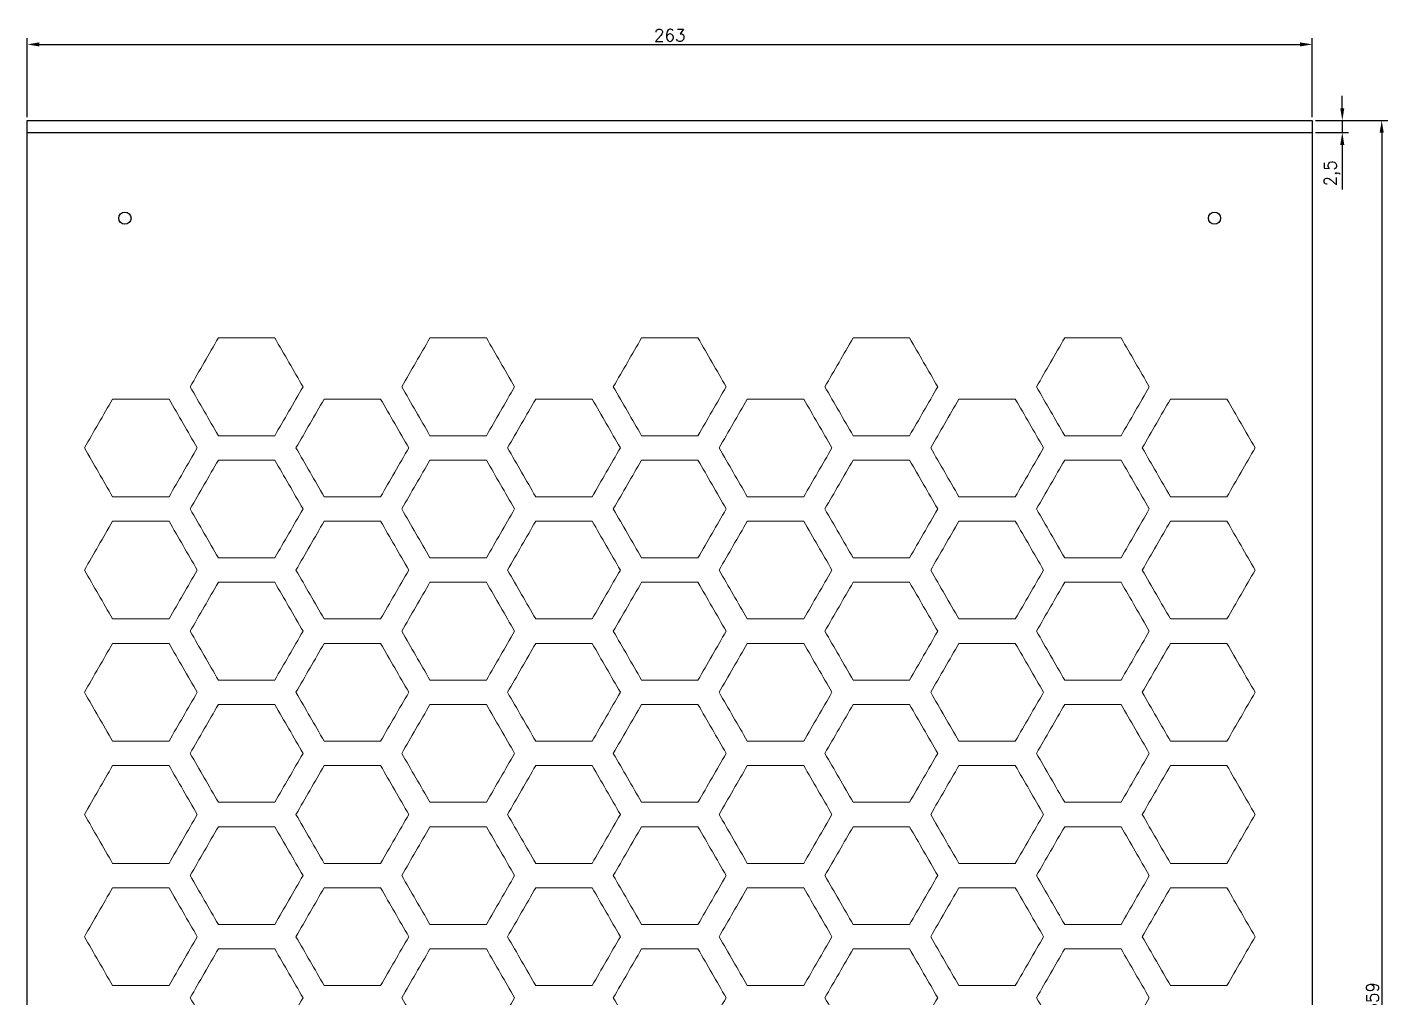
# Model space of a CAD drawing. Header units: inches. Extents: x 2 to 2337, y 1 to 1206.
# Drawn here: x 1384.7 to 1663.1, y 757 to 955.6 of the extents above; entities that cross this region are included whole.
import ezdxf

# ---------------------------------------------------------------- set-up
doc = ezdxf.new("R2010")
doc.units = ezdxf.units.IN
doc.header["$MEASUREMENT"] = 0
doc.styles.get("Standard").update_dxf_attribs({"font": 'txt', "bigfont": 'gbcbig.shx'})
doc.dimstyles.new('ISO-25', dxfattribs={"dimtxt": 2.5, "dimasz": 2.5, "dimexe": 1.25, "dimexo": 0.625, "dimtad": 1, "dimtxsty": 'Standard', "dimcen": 2.5, "dimadec": 0, "dimazin": 0, "dimtfac": 1, "dimtmove": 0, "dimatfit": 3, "dimfxl": 1, "dimarcsym": 0})

# ---------------------------------------------------------------- blocks, each defined once
blk = doc.blocks.new('*D39')
at = {"color": 0, "lineweight": -2}
for p, q in [((1384.67, 937.14), (1384.67, 953.31)), ((1647.67, 937.14), (1647.67, 953.31)), ((1387.17, 952.06), (1645.17, 952.06))]:
    blk.add_line(p, q, dxfattribs=at)
at = {"color": 0}
for points in [[(1387.17, 952.47), (1387.17, 951.64), (1384.67, 952.06)], [(1645.17, 952.47), (1645.17, 951.64), (1647.67, 952.06)]]:
    blk.add_solid(points, dxfattribs=at)
at = {"layer": 'Defpoints', "color": 0}
for p in [(1647.67, 952.06), (1384.67, 936.51), (1647.67, 936.51)]:
    blk.add_point(p, dxfattribs=at)
at = {"color": 0, "insert": (1516.17, 953.93), "char_height": 2.5, "attachment_point": 5}
blk.add_mtext('263', dxfattribs=at)
blk = doc.blocks.new('*D40')
at = {"color": 0, "lineweight": -2}
for p, q in [((1648.3, 936.51), (1663.13, 936.51)), ((1661.88, 934.01), (1661.88, 580.01)), ((1648.3, 577.51), (1663.13, 577.51))]:
    blk.add_line(p, q, dxfattribs=at)
at = {"color": 0}
for points in [[(1661.46, 934.01), (1662.29, 934.01), (1661.88, 936.51)], [(1661.46, 580.01), (1662.29, 580.01), (1661.88, 577.51)]]:
    blk.add_solid(points, dxfattribs=at)
at = {"layer": 'Defpoints', "color": 0}
for p in [(1647.67, 936.51), (1647.67, 577.51), (1661.88, 577.51)]:
    blk.add_point(p, dxfattribs=at)
at = {"color": 0, "insert": (1660, 757.01), "char_height": 2.5, "attachment_point": 5, "rotation": 90}
blk.add_mtext('359', dxfattribs=at)
blk = doc.blocks.new('*D43')
at = {"color": 0, "lineweight": -2}
for p, q in [((1653.82, 939.01), (1653.82, 941.51)), ((1648.3, 936.51), (1655.07, 936.51)), ((1653.82, 936.51), (1653.82, 934.01)), ((1648.3, 934.01), (1655.07, 934.01)), ((1653.82, 931.51), (1653.82, 922.35))]:
    blk.add_line(p, q, dxfattribs=at)
at = {"color": 0}
for points in [[(1653.4, 939.01), (1654.23, 939.01), (1653.82, 936.51)], [(1653.4, 931.51), (1654.23, 931.51), (1653.82, 934.01)]]:
    blk.add_solid(points, dxfattribs=at)
at = {"layer": 'Defpoints', "color": 0}
for p in [(1647.67, 936.51), (1647.67, 934.01), (1653.82, 934.01)]:
    blk.add_point(p, dxfattribs=at)
at = {"color": 0, "insert": (1651.73, 925.68), "char_height": 2.5, "attachment_point": 5, "rotation": 90}
blk.add_mtext('2,5', dxfattribs=at)

msp = doc.modelspace()

# ---------------------------------------------------------------- linework, layer by layer
at = {"color": 0}
for p, q in [((1384.673, 577.513), (1384.673, 936.513)), ((1647.673, 936.513), (1647.673, 577.513))]:
    msp.add_line(p, q, dxfattribs=at)
at = {"color": 4}
for p, q in [((1384.673, 936.513), (1647.673, 936.513)), ((1384.673, 934.013), (1647.673, 934.013))]:
    msp.add_line(p, q, dxfattribs=at)
for centre in [(1404.673, 916.513), (1627.673, 916.513)]:
    msp.add_circle(centre, 1.25, dxfattribs=at)
at = {"color": 7, "linetype": 'Continuous', "lineweight": 18}
for points in [[(1423.797, 892.009), (1421.873, 888.676), (1419.948, 885.343), (1418.024, 882.009), (1419.948, 878.676), (1421.873, 875.343), (1423.797, 872.009), (1427.646, 872.009), (1431.495, 872.009), (1435.344, 872.009), (1437.269, 875.343), (1439.193, 878.676), (1441.118, 882.009), (1439.193, 885.343), (1437.269, 888.676), (1435.344, 892.009), (1431.495, 892.009), (1427.646, 892.009), (1423.797, 892.009)], [(1423.797, 892.009), (1421.873, 888.676), (1419.948, 885.343), (1418.024, 882.009), (1419.948, 878.676), (1421.873, 875.343), (1423.797, 872.009), (1427.646, 872.009), (1431.495, 872.009), (1435.344, 872.009), (1437.269, 875.343), (1439.193, 878.676), (1441.118, 882.009), (1439.193, 885.343), (1437.269, 888.676), (1435.344, 892.009), (1431.495, 892.009), (1427.646, 892.009), (1423.797, 892.009)], [(1467.098, 892.009), (1465.174, 888.676), (1463.249, 885.343), (1461.325, 882.009), (1463.249, 878.676), (1465.174, 875.343), (1467.098, 872.009), (1470.947, 872.009), (1474.796, 872.009), (1478.645, 872.009), (1480.57, 875.343), (1482.494, 878.676), (1484.419, 882.009), (1482.494, 885.343), (1480.57, 888.676), (1478.645, 892.009), (1474.796, 892.009), (1470.947, 892.009), (1467.098, 892.009)], [(1467.098, 892.009), (1465.174, 888.676), (1463.249, 885.343), (1461.325, 882.009), (1463.249, 878.676), (1465.174, 875.343), (1467.098, 872.009), (1470.947, 872.009), (1474.796, 872.009), (1478.645, 872.009), (1480.57, 875.343), (1482.494, 878.676), (1484.419, 882.009), (1482.494, 885.343), (1480.57, 888.676), (1478.645, 892.009), (1474.796, 892.009), (1470.947, 892.009), (1467.098, 892.009)], [(1510.4, 892.009), (1508.475, 888.676), (1506.551, 885.343), (1504.626, 882.009), (1506.551, 878.676), (1508.475, 875.343), (1510.4, 872.009), (1514.249, 872.009), (1518.098, 872.009), (1521.947, 872.009), (1523.871, 875.343), (1525.796, 878.676), (1527.72, 882.009), (1525.796, 885.343), (1523.871, 888.676), (1521.947, 892.009), (1518.098, 892.009), (1514.249, 892.009), (1510.4, 892.009)], [(1510.4, 892.009), (1508.475, 888.676), (1506.551, 885.343), (1504.626, 882.009), (1506.551, 878.676), (1508.475, 875.343), (1510.4, 872.009), (1514.249, 872.009), (1518.098, 872.009), (1521.947, 872.009), (1523.871, 875.343), (1525.796, 878.676), (1527.72, 882.009), (1525.796, 885.343), (1523.871, 888.676), (1521.947, 892.009), (1518.098, 892.009), (1514.249, 892.009), (1510.4, 892.009)], [(1553.701, 892.009), (1551.776, 888.676), (1549.852, 885.343), (1547.927, 882.009), (1549.852, 878.676), (1551.776, 875.343), (1553.701, 872.009), (1557.55, 872.009), (1561.399, 872.009), (1565.248, 872.009), (1567.172, 875.343), (1569.097, 878.676), (1571.021, 882.009), (1569.097, 885.343), (1567.172, 888.676), (1565.248, 892.009), (1561.399, 892.009), (1557.55, 892.009), (1553.701, 892.009)], [(1553.701, 892.009), (1551.776, 888.676), (1549.852, 885.343), (1547.927, 882.009), (1549.852, 878.676), (1551.776, 875.343), (1553.701, 872.009), (1557.55, 872.009), (1561.399, 872.009), (1565.248, 872.009), (1567.172, 875.343), (1569.097, 878.676), (1571.021, 882.009), (1569.097, 885.343), (1567.172, 888.676), (1565.248, 892.009), (1561.399, 892.009), (1557.55, 892.009), (1553.701, 892.009)], [(1597.002, 892.009), (1595.078, 888.676), (1593.153, 885.343), (1591.229, 882.009), (1593.153, 878.676), (1595.078, 875.343), (1597.002, 872.009), (1600.851, 872.009), (1604.7, 872.009), (1608.549, 872.009), (1610.474, 875.343), (1612.398, 878.676), (1614.323, 882.009), (1612.398, 885.343), (1610.474, 888.676), (1608.549, 892.009), (1604.7, 892.009), (1600.851, 892.009), (1597.002, 892.009)], [(1597.002, 892.009), (1595.078, 888.676), (1593.153, 885.343), (1591.229, 882.009), (1593.153, 878.676), (1595.078, 875.343), (1597.002, 872.009), (1600.851, 872.009), (1604.7, 872.009), (1608.549, 872.009), (1610.474, 875.343), (1612.398, 878.676), (1614.323, 882.009), (1612.398, 885.343), (1610.474, 888.676), (1608.549, 892.009), (1604.7, 892.009), (1600.851, 892.009), (1597.002, 892.009)], [(1402.146, 879.509), (1400.222, 876.176), (1398.297, 872.843), (1396.373, 869.509), (1398.297, 866.176), (1400.222, 862.843), (1402.146, 859.509), (1405.995, 859.509), (1409.844, 859.509), (1413.693, 859.509), (1415.618, 862.843), (1417.542, 866.176), (1419.467, 869.509), (1417.542, 872.843), (1415.618, 876.176), (1413.693, 879.509), (1409.844, 879.509), (1405.995, 879.509), (1402.146, 879.509)], [(1402.146, 879.509), (1400.222, 876.176), (1398.297, 872.843), (1396.373, 869.509), (1398.297, 866.176), (1400.222, 862.843), (1402.146, 859.509), (1405.995, 859.509), (1409.844, 859.509), (1413.693, 859.509), (1415.618, 862.843), (1417.542, 866.176), (1419.467, 869.509), (1417.542, 872.843), (1415.618, 876.176), (1413.693, 879.509), (1409.844, 879.509), (1405.995, 879.509), (1402.146, 879.509)], [(1445.448, 879.509), (1443.523, 876.176), (1441.599, 872.843), (1439.674, 869.509), (1441.599, 866.176), (1443.523, 862.843), (1445.448, 859.509), (1449.297, 859.509), (1453.146, 859.509), (1456.995, 859.509), (1458.919, 862.843), (1460.844, 866.176), (1462.768, 869.509), (1460.844, 872.843), (1458.919, 876.176), (1456.995, 879.509), (1453.146, 879.509), (1449.297, 879.509), (1445.448, 879.509)], [(1445.448, 879.509), (1443.523, 876.176), (1441.599, 872.843), (1439.674, 869.509), (1441.599, 866.176), (1443.523, 862.843), (1445.448, 859.509), (1449.297, 859.509), (1453.146, 859.509), (1456.995, 859.509), (1458.919, 862.843), (1460.844, 866.176), (1462.768, 869.509), (1460.844, 872.843), (1458.919, 876.176), (1456.995, 879.509), (1453.146, 879.509), (1449.297, 879.509), (1445.448, 879.509)], [(1488.749, 879.509), (1486.825, 876.176), (1484.9, 872.843), (1482.976, 869.509), (1484.9, 866.176), (1486.825, 862.843), (1488.749, 859.509), (1492.598, 859.509), (1496.447, 859.509), (1500.296, 859.509), (1502.221, 862.843), (1504.145, 866.176), (1506.07, 869.509), (1504.145, 872.843), (1502.221, 876.176), (1500.296, 879.509), (1496.447, 879.509), (1492.598, 879.509), (1488.749, 879.509)], [(1488.749, 879.509), (1486.825, 876.176), (1484.9, 872.843), (1482.976, 869.509), (1484.9, 866.176), (1486.825, 862.843), (1488.749, 859.509), (1492.598, 859.509), (1496.447, 859.509), (1500.296, 859.509), (1502.221, 862.843), (1504.145, 866.176), (1506.07, 869.509), (1504.145, 872.843), (1502.221, 876.176), (1500.296, 879.509), (1496.447, 879.509), (1492.598, 879.509), (1488.749, 879.509)], [(1532.05, 879.509), (1530.126, 876.176), (1528.201, 872.843), (1526.277, 869.509), (1528.201, 866.176), (1530.126, 862.843), (1532.05, 859.509), (1535.899, 859.509), (1539.748, 859.509), (1543.597, 859.509), (1545.522, 862.843), (1547.446, 866.176), (1549.371, 869.509), (1547.446, 872.843), (1545.522, 876.176), (1543.597, 879.509), (1539.748, 879.509), (1535.899, 879.509), (1532.05, 879.509)], [(1532.05, 879.509), (1530.126, 876.176), (1528.201, 872.843), (1526.277, 869.509), (1528.201, 866.176), (1530.126, 862.843), (1532.05, 859.509), (1535.899, 859.509), (1539.748, 859.509), (1543.597, 859.509), (1545.522, 862.843), (1547.446, 866.176), (1549.371, 869.509), (1547.446, 872.843), (1545.522, 876.176), (1543.597, 879.509), (1539.748, 879.509), (1535.899, 879.509), (1532.05, 879.509)], [(1575.352, 879.509), (1573.427, 876.176), (1571.503, 872.843), (1569.578, 869.509), (1571.503, 866.176), (1573.427, 862.843), (1575.352, 859.509), (1579.201, 859.509), (1583.05, 859.509), (1586.899, 859.509), (1588.823, 862.843), (1590.748, 866.176), (1592.672, 869.509), (1590.748, 872.843), (1588.823, 876.176), (1586.899, 879.509), (1583.05, 879.509), (1579.201, 879.509), (1575.352, 879.509)], [(1575.352, 879.509), (1573.427, 876.176), (1571.503, 872.843), (1569.578, 869.509), (1571.503, 866.176), (1573.427, 862.843), (1575.352, 859.509), (1579.201, 859.509), (1583.05, 859.509), (1586.899, 859.509), (1588.823, 862.843), (1590.748, 866.176), (1592.672, 869.509), (1590.748, 872.843), (1588.823, 876.176), (1586.899, 879.509), (1583.05, 879.509), (1579.201, 879.509), (1575.352, 879.509)], [(1618.653, 879.509), (1616.728, 876.176), (1614.804, 872.843), (1612.879, 869.509), (1614.804, 866.176), (1616.728, 862.843), (1618.653, 859.509), (1622.502, 859.509), (1626.351, 859.509), (1630.2, 859.509), (1632.124, 862.843), (1634.049, 866.176), (1635.973, 869.509), (1634.049, 872.843), (1632.124, 876.176), (1630.2, 879.509), (1626.351, 879.509), (1622.502, 879.509), (1618.653, 879.509)], [(1618.653, 879.509), (1616.728, 876.176), (1614.804, 872.843), (1612.879, 869.509), (1614.804, 866.176), (1616.728, 862.843), (1618.653, 859.509), (1622.502, 859.509), (1626.351, 859.509), (1630.2, 859.509), (1632.124, 862.843), (1634.049, 866.176), (1635.973, 869.509), (1634.049, 872.843), (1632.124, 876.176), (1630.2, 879.509), (1626.351, 879.509), (1622.502, 879.509), (1618.653, 879.509)], [(1423.797, 867.009), (1421.873, 863.676), (1419.948, 860.343), (1418.024, 857.009), (1419.948, 853.676), (1421.873, 850.343), (1423.797, 847.009), (1427.646, 847.009), (1431.495, 847.009), (1435.344, 847.009), (1437.269, 850.343), (1439.193, 853.676), (1441.118, 857.009), (1439.193, 860.343), (1437.269, 863.676), (1435.344, 867.009), (1431.495, 867.009), (1427.646, 867.009), (1423.797, 867.009)], [(1423.797, 867.009), (1421.873, 863.676), (1419.948, 860.343), (1418.024, 857.009), (1419.948, 853.676), (1421.873, 850.343), (1423.797, 847.009), (1427.646, 847.009), (1431.495, 847.009), (1435.344, 847.009), (1437.269, 850.343), (1439.193, 853.676), (1441.118, 857.009), (1439.193, 860.343), (1437.269, 863.676), (1435.344, 867.009), (1431.495, 867.009), (1427.646, 867.009), (1423.797, 867.009)], [(1467.098, 867.009), (1465.174, 863.676), (1463.249, 860.343), (1461.325, 857.009), (1463.249, 853.676), (1465.174, 850.343), (1467.098, 847.009), (1470.947, 847.009), (1474.796, 847.009), (1478.645, 847.009), (1480.57, 850.343), (1482.494, 853.676), (1484.419, 857.009), (1482.494, 860.343), (1480.57, 863.676), (1478.645, 867.009), (1474.796, 867.009), (1470.947, 867.009), (1467.098, 867.009)], [(1467.098, 867.009), (1465.174, 863.676), (1463.249, 860.343), (1461.325, 857.009), (1463.249, 853.676), (1465.174, 850.343), (1467.098, 847.009), (1470.947, 847.009), (1474.796, 847.009), (1478.645, 847.009), (1480.57, 850.343), (1482.494, 853.676), (1484.419, 857.009), (1482.494, 860.343), (1480.57, 863.676), (1478.645, 867.009), (1474.796, 867.009), (1470.947, 867.009), (1467.098, 867.009)], [(1510.4, 867.009), (1508.475, 863.676), (1506.551, 860.343), (1504.626, 857.009), (1506.551, 853.676), (1508.475, 850.343), (1510.4, 847.009), (1514.249, 847.009), (1518.098, 847.009), (1521.947, 847.009), (1523.871, 850.343), (1525.796, 853.676), (1527.72, 857.009), (1525.796, 860.343), (1523.871, 863.676), (1521.947, 867.009), (1518.098, 867.009), (1514.249, 867.009), (1510.4, 867.009)], [(1510.4, 867.009), (1508.475, 863.676), (1506.551, 860.343), (1504.626, 857.009), (1506.551, 853.676), (1508.475, 850.343), (1510.4, 847.009), (1514.249, 847.009), (1518.098, 847.009), (1521.947, 847.009), (1523.871, 850.343), (1525.796, 853.676), (1527.72, 857.009), (1525.796, 860.343), (1523.871, 863.676), (1521.947, 867.009), (1518.098, 867.009), (1514.249, 867.009), (1510.4, 867.009)], [(1553.701, 867.009), (1551.776, 863.676), (1549.852, 860.343), (1547.927, 857.009), (1549.852, 853.676), (1551.776, 850.343), (1553.701, 847.009), (1557.55, 847.009), (1561.399, 847.009), (1565.248, 847.009), (1567.172, 850.343), (1569.097, 853.676), (1571.021, 857.009), (1569.097, 860.343), (1567.172, 863.676), (1565.248, 867.009), (1561.399, 867.009), (1557.55, 867.009), (1553.701, 867.009)], [(1553.701, 867.009), (1551.776, 863.676), (1549.852, 860.343), (1547.927, 857.009), (1549.852, 853.676), (1551.776, 850.343), (1553.701, 847.009), (1557.55, 847.009), (1561.399, 847.009), (1565.248, 847.009), (1567.172, 850.343), (1569.097, 853.676), (1571.021, 857.009), (1569.097, 860.343), (1567.172, 863.676), (1565.248, 867.009), (1561.399, 867.009), (1557.55, 867.009), (1553.701, 867.009)], [(1597.002, 867.009), (1595.078, 863.676), (1593.153, 860.343), (1591.229, 857.009), (1593.153, 853.676), (1595.078, 850.343), (1597.002, 847.009), (1600.851, 847.009), (1604.7, 847.009), (1608.549, 847.009), (1610.474, 850.343), (1612.398, 853.676), (1614.323, 857.009), (1612.398, 860.343), (1610.474, 863.676), (1608.549, 867.009), (1604.7, 867.009), (1600.851, 867.009), (1597.002, 867.009)], [(1597.002, 867.009), (1595.078, 863.676), (1593.153, 860.343), (1591.229, 857.009), (1593.153, 853.676), (1595.078, 850.343), (1597.002, 847.009), (1600.851, 847.009), (1604.7, 847.009), (1608.549, 847.009), (1610.474, 850.343), (1612.398, 853.676), (1614.323, 857.009), (1612.398, 860.343), (1610.474, 863.676), (1608.549, 867.009), (1604.7, 867.009), (1600.851, 867.009), (1597.002, 867.009)], [(1402.146, 854.509), (1400.222, 851.176), (1398.297, 847.843), (1396.373, 844.509), (1398.297, 841.176), (1400.222, 837.843), (1402.146, 834.509), (1405.995, 834.509), (1409.844, 834.509), (1413.693, 834.509), (1415.618, 837.843), (1417.542, 841.176), (1419.467, 844.509), (1417.542, 847.843), (1415.618, 851.176), (1413.693, 854.509), (1409.844, 854.509), (1405.995, 854.509), (1402.146, 854.509)], [(1402.146, 854.509), (1400.222, 851.176), (1398.297, 847.843), (1396.373, 844.509), (1398.297, 841.176), (1400.222, 837.843), (1402.146, 834.509), (1405.995, 834.509), (1409.844, 834.509), (1413.693, 834.509), (1415.618, 837.843), (1417.542, 841.176), (1419.467, 844.509), (1417.542, 847.843), (1415.618, 851.176), (1413.693, 854.509), (1409.844, 854.509), (1405.995, 854.509), (1402.146, 854.509)], [(1445.448, 854.509), (1443.523, 851.176), (1441.599, 847.843), (1439.674, 844.509), (1441.599, 841.176), (1443.523, 837.843), (1445.448, 834.509), (1449.297, 834.509), (1453.146, 834.509), (1456.995, 834.509), (1458.919, 837.843), (1460.844, 841.176), (1462.768, 844.509), (1460.844, 847.843), (1458.919, 851.176), (1456.995, 854.509), (1453.146, 854.509), (1449.297, 854.509), (1445.448, 854.509)], [(1445.448, 854.509), (1443.523, 851.176), (1441.599, 847.843), (1439.674, 844.509), (1441.599, 841.176), (1443.523, 837.843), (1445.448, 834.509), (1449.297, 834.509), (1453.146, 834.509), (1456.995, 834.509), (1458.919, 837.843), (1460.844, 841.176), (1462.768, 844.509), (1460.844, 847.843), (1458.919, 851.176), (1456.995, 854.509), (1453.146, 854.509), (1449.297, 854.509), (1445.448, 854.509)], [(1488.749, 854.509), (1486.825, 851.176), (1484.9, 847.843), (1482.976, 844.509), (1484.9, 841.176), (1486.825, 837.843), (1488.749, 834.509), (1492.598, 834.509), (1496.447, 834.509), (1500.296, 834.509), (1502.221, 837.843), (1504.145, 841.176), (1506.07, 844.509), (1504.145, 847.843), (1502.221, 851.176), (1500.296, 854.509), (1496.447, 854.509), (1492.598, 854.509), (1488.749, 854.509)], [(1488.749, 854.509), (1486.825, 851.176), (1484.9, 847.843), (1482.976, 844.509), (1484.9, 841.176), (1486.825, 837.843), (1488.749, 834.509), (1492.598, 834.509), (1496.447, 834.509), (1500.296, 834.509), (1502.221, 837.843), (1504.145, 841.176), (1506.07, 844.509), (1504.145, 847.843), (1502.221, 851.176), (1500.296, 854.509), (1496.447, 854.509), (1492.598, 854.509), (1488.749, 854.509)], [(1532.05, 854.509), (1530.126, 851.176), (1528.201, 847.843), (1526.277, 844.509), (1528.201, 841.176), (1530.126, 837.843), (1532.05, 834.509), (1535.899, 834.509), (1539.748, 834.509), (1543.597, 834.509), (1545.522, 837.843), (1547.446, 841.176), (1549.371, 844.509), (1547.446, 847.843), (1545.522, 851.176), (1543.597, 854.509), (1539.748, 854.509), (1535.899, 854.509), (1532.05, 854.509)], [(1532.05, 854.509), (1530.126, 851.176), (1528.201, 847.843), (1526.277, 844.509), (1528.201, 841.176), (1530.126, 837.843), (1532.05, 834.509), (1535.899, 834.509), (1539.748, 834.509), (1543.597, 834.509), (1545.522, 837.843), (1547.446, 841.176), (1549.371, 844.509), (1547.446, 847.843), (1545.522, 851.176), (1543.597, 854.509), (1539.748, 854.509), (1535.899, 854.509), (1532.05, 854.509)], [(1575.352, 854.509), (1573.427, 851.176), (1571.503, 847.843), (1569.578, 844.509), (1571.503, 841.176), (1573.427, 837.843), (1575.352, 834.509), (1579.201, 834.509), (1583.05, 834.509), (1586.899, 834.509), (1588.823, 837.843), (1590.748, 841.176), (1592.672, 844.509), (1590.748, 847.843), (1588.823, 851.176), (1586.899, 854.509), (1583.05, 854.509), (1579.201, 854.509), (1575.352, 854.509)], [(1575.352, 854.509), (1573.427, 851.176), (1571.503, 847.843), (1569.578, 844.509), (1571.503, 841.176), (1573.427, 837.843), (1575.352, 834.509), (1579.201, 834.509), (1583.05, 834.509), (1586.899, 834.509), (1588.823, 837.843), (1590.748, 841.176), (1592.672, 844.509), (1590.748, 847.843), (1588.823, 851.176), (1586.899, 854.509), (1583.05, 854.509), (1579.201, 854.509), (1575.352, 854.509)], [(1618.653, 854.509), (1616.728, 851.176), (1614.804, 847.843), (1612.879, 844.509), (1614.804, 841.176), (1616.728, 837.843), (1618.653, 834.509), (1622.502, 834.509), (1626.351, 834.509), (1630.2, 834.509), (1632.124, 837.843), (1634.049, 841.176), (1635.973, 844.509), (1634.049, 847.843), (1632.124, 851.176), (1630.2, 854.509), (1626.351, 854.509), (1622.502, 854.509), (1618.653, 854.509)], [(1618.653, 854.509), (1616.728, 851.176), (1614.804, 847.843), (1612.879, 844.509), (1614.804, 841.176), (1616.728, 837.843), (1618.653, 834.509), (1622.502, 834.509), (1626.351, 834.509), (1630.2, 834.509), (1632.124, 837.843), (1634.049, 841.176), (1635.973, 844.509), (1634.049, 847.843), (1632.124, 851.176), (1630.2, 854.509), (1626.351, 854.509), (1622.502, 854.509), (1618.653, 854.509)], [(1423.797, 842.009), (1421.873, 838.676), (1419.948, 835.343), (1418.024, 832.009), (1419.948, 828.676), (1421.873, 825.343), (1423.797, 822.009), (1427.646, 822.009), (1431.495, 822.009), (1435.344, 822.009), (1437.269, 825.343), (1439.193, 828.676), (1441.118, 832.009), (1439.193, 835.343), (1437.269, 838.676), (1435.344, 842.009), (1431.495, 842.009), (1427.646, 842.009), (1423.797, 842.009)], [(1423.797, 842.009), (1421.873, 838.676), (1419.948, 835.343), (1418.024, 832.009), (1419.948, 828.676), (1421.873, 825.343), (1423.797, 822.009), (1427.646, 822.009), (1431.495, 822.009), (1435.344, 822.009), (1437.269, 825.343), (1439.193, 828.676), (1441.118, 832.009), (1439.193, 835.343), (1437.269, 838.676), (1435.344, 842.009), (1431.495, 842.009), (1427.646, 842.009), (1423.797, 842.009)], [(1467.098, 842.009), (1465.174, 838.676), (1463.249, 835.343), (1461.325, 832.009), (1463.249, 828.676), (1465.174, 825.343), (1467.098, 822.009), (1470.947, 822.009), (1474.796, 822.009), (1478.645, 822.009), (1480.57, 825.343), (1482.494, 828.676), (1484.419, 832.009), (1482.494, 835.343), (1480.57, 838.676), (1478.645, 842.009), (1474.796, 842.009), (1470.947, 842.009), (1467.098, 842.009)], [(1467.098, 842.009), (1465.174, 838.676), (1463.249, 835.343), (1461.325, 832.009), (1463.249, 828.676), (1465.174, 825.343), (1467.098, 822.009), (1470.947, 822.009), (1474.796, 822.009), (1478.645, 822.009), (1480.57, 825.343), (1482.494, 828.676), (1484.419, 832.009), (1482.494, 835.343), (1480.57, 838.676), (1478.645, 842.009), (1474.796, 842.009), (1470.947, 842.009), (1467.098, 842.009)], [(1510.4, 842.009), (1508.475, 838.676), (1506.551, 835.343), (1504.626, 832.009), (1506.551, 828.676), (1508.475, 825.343), (1510.4, 822.009), (1514.249, 822.009), (1518.098, 822.009), (1521.947, 822.009), (1523.871, 825.343), (1525.796, 828.676), (1527.72, 832.009), (1525.796, 835.343), (1523.871, 838.676), (1521.947, 842.009), (1518.098, 842.009), (1514.249, 842.009), (1510.4, 842.009)], [(1510.4, 842.009), (1508.475, 838.676), (1506.551, 835.343), (1504.626, 832.009), (1506.551, 828.676), (1508.475, 825.343), (1510.4, 822.009), (1514.249, 822.009), (1518.098, 822.009), (1521.947, 822.009), (1523.871, 825.343), (1525.796, 828.676), (1527.72, 832.009), (1525.796, 835.343), (1523.871, 838.676), (1521.947, 842.009), (1518.098, 842.009), (1514.249, 842.009), (1510.4, 842.009)], [(1553.701, 842.009), (1551.776, 838.676), (1549.852, 835.343), (1547.927, 832.009), (1549.852, 828.676), (1551.776, 825.343), (1553.701, 822.009), (1557.55, 822.009), (1561.399, 822.009), (1565.248, 822.009), (1567.172, 825.343), (1569.097, 828.676), (1571.021, 832.009), (1569.097, 835.343), (1567.172, 838.676), (1565.248, 842.009), (1561.399, 842.009), (1557.55, 842.009), (1553.701, 842.009)], [(1553.701, 842.009), (1551.776, 838.676), (1549.852, 835.343), (1547.927, 832.009), (1549.852, 828.676), (1551.776, 825.343), (1553.701, 822.009), (1557.55, 822.009), (1561.399, 822.009), (1565.248, 822.009), (1567.172, 825.343), (1569.097, 828.676), (1571.021, 832.009), (1569.097, 835.343), (1567.172, 838.676), (1565.248, 842.009), (1561.399, 842.009), (1557.55, 842.009), (1553.701, 842.009)], [(1597.002, 842.009), (1595.078, 838.676), (1593.153, 835.343), (1591.229, 832.009), (1593.153, 828.676), (1595.078, 825.343), (1597.002, 822.009), (1600.851, 822.009), (1604.7, 822.009), (1608.549, 822.009), (1610.474, 825.343), (1612.398, 828.676), (1614.323, 832.009), (1612.398, 835.343), (1610.474, 838.676), (1608.549, 842.009), (1604.7, 842.009), (1600.851, 842.009), (1597.002, 842.009)], [(1597.002, 842.009), (1595.078, 838.676), (1593.153, 835.343), (1591.229, 832.009), (1593.153, 828.676), (1595.078, 825.343), (1597.002, 822.009), (1600.851, 822.009), (1604.7, 822.009), (1608.549, 822.009), (1610.474, 825.343), (1612.398, 828.676), (1614.323, 832.009), (1612.398, 835.343), (1610.474, 838.676), (1608.549, 842.009), (1604.7, 842.009), (1600.851, 842.009), (1597.002, 842.009)], [(1402.146, 829.509), (1400.222, 826.176), (1398.297, 822.843), (1396.373, 819.509), (1398.297, 816.176), (1400.222, 812.843), (1402.146, 809.509), (1405.995, 809.509), (1409.844, 809.509), (1413.693, 809.509), (1415.618, 812.843), (1417.542, 816.176), (1419.467, 819.509), (1417.542, 822.843), (1415.618, 826.176), (1413.693, 829.509), (1409.844, 829.509), (1405.995, 829.509), (1402.146, 829.509)], [(1402.146, 829.509), (1400.222, 826.176), (1398.297, 822.843), (1396.373, 819.509), (1398.297, 816.176), (1400.222, 812.843), (1402.146, 809.509), (1405.995, 809.509), (1409.844, 809.509), (1413.693, 809.509), (1415.618, 812.843), (1417.542, 816.176), (1419.467, 819.509), (1417.542, 822.843), (1415.618, 826.176), (1413.693, 829.509), (1409.844, 829.509), (1405.995, 829.509), (1402.146, 829.509)], [(1445.448, 829.509), (1443.523, 826.176), (1441.599, 822.843), (1439.674, 819.509), (1441.599, 816.176), (1443.523, 812.843), (1445.448, 809.509), (1449.297, 809.509), (1453.146, 809.509), (1456.995, 809.509), (1458.919, 812.843), (1460.844, 816.176), (1462.768, 819.509), (1460.844, 822.843), (1458.919, 826.176), (1456.995, 829.509), (1453.146, 829.509), (1449.297, 829.509), (1445.448, 829.509)], [(1445.448, 829.509), (1443.523, 826.176), (1441.599, 822.843), (1439.674, 819.509), (1441.599, 816.176), (1443.523, 812.843), (1445.448, 809.509), (1449.297, 809.509), (1453.146, 809.509), (1456.995, 809.509), (1458.919, 812.843), (1460.844, 816.176), (1462.768, 819.509), (1460.844, 822.843), (1458.919, 826.176), (1456.995, 829.509), (1453.146, 829.509), (1449.297, 829.509), (1445.448, 829.509)], [(1488.749, 829.509), (1486.825, 826.176), (1484.9, 822.843), (1482.976, 819.509), (1484.9, 816.176), (1486.825, 812.843), (1488.749, 809.509), (1492.598, 809.509), (1496.447, 809.509), (1500.296, 809.509), (1502.221, 812.843), (1504.145, 816.176), (1506.07, 819.509), (1504.145, 822.843), (1502.221, 826.176), (1500.296, 829.509), (1496.447, 829.509), (1492.598, 829.509), (1488.749, 829.509)], [(1488.749, 829.509), (1486.825, 826.176), (1484.9, 822.843), (1482.976, 819.509), (1484.9, 816.176), (1486.825, 812.843), (1488.749, 809.509), (1492.598, 809.509), (1496.447, 809.509), (1500.296, 809.509), (1502.221, 812.843), (1504.145, 816.176), (1506.07, 819.509), (1504.145, 822.843), (1502.221, 826.176), (1500.296, 829.509), (1496.447, 829.509), (1492.598, 829.509), (1488.749, 829.509)], [(1532.05, 829.509), (1530.126, 826.176), (1528.201, 822.843), (1526.277, 819.509), (1528.201, 816.176), (1530.126, 812.843), (1532.05, 809.509), (1535.899, 809.509), (1539.748, 809.509), (1543.597, 809.509), (1545.522, 812.843), (1547.446, 816.176), (1549.371, 819.509), (1547.446, 822.843), (1545.522, 826.176), (1543.597, 829.509), (1539.748, 829.509), (1535.899, 829.509), (1532.05, 829.509)], [(1532.05, 829.509), (1530.126, 826.176), (1528.201, 822.843), (1526.277, 819.509), (1528.201, 816.176), (1530.126, 812.843), (1532.05, 809.509), (1535.899, 809.509), (1539.748, 809.509), (1543.597, 809.509), (1545.522, 812.843), (1547.446, 816.176), (1549.371, 819.509), (1547.446, 822.843), (1545.522, 826.176), (1543.597, 829.509), (1539.748, 829.509), (1535.899, 829.509), (1532.05, 829.509)], [(1575.352, 829.509), (1573.427, 826.176), (1571.503, 822.843), (1569.578, 819.509), (1571.503, 816.176), (1573.427, 812.843), (1575.352, 809.509), (1579.201, 809.509), (1583.05, 809.509), (1586.899, 809.509), (1588.823, 812.843), (1590.748, 816.176), (1592.672, 819.509), (1590.748, 822.843), (1588.823, 826.176), (1586.899, 829.509), (1583.05, 829.509), (1579.201, 829.509), (1575.352, 829.509)], [(1575.352, 829.509), (1573.427, 826.176), (1571.503, 822.843), (1569.578, 819.509), (1571.503, 816.176), (1573.427, 812.843), (1575.352, 809.509), (1579.201, 809.509), (1583.05, 809.509), (1586.899, 809.509), (1588.823, 812.843), (1590.748, 816.176), (1592.672, 819.509), (1590.748, 822.843), (1588.823, 826.176), (1586.899, 829.509), (1583.05, 829.509), (1579.201, 829.509), (1575.352, 829.509)], [(1618.653, 829.509), (1616.728, 826.176), (1614.804, 822.843), (1612.879, 819.509), (1614.804, 816.176), (1616.728, 812.843), (1618.653, 809.509), (1622.502, 809.509), (1626.351, 809.509), (1630.2, 809.509), (1632.124, 812.843), (1634.049, 816.176), (1635.973, 819.509), (1634.049, 822.843), (1632.124, 826.176), (1630.2, 829.509), (1626.351, 829.509), (1622.502, 829.509), (1618.653, 829.509)], [(1618.653, 829.509), (1616.728, 826.176), (1614.804, 822.843), (1612.879, 819.509), (1614.804, 816.176), (1616.728, 812.843), (1618.653, 809.509), (1622.502, 809.509), (1626.351, 809.509), (1630.2, 809.509), (1632.124, 812.843), (1634.049, 816.176), (1635.973, 819.509), (1634.049, 822.843), (1632.124, 826.176), (1630.2, 829.509), (1626.351, 829.509), (1622.502, 829.509), (1618.653, 829.509)], [(1423.797, 817.009), (1421.873, 813.676), (1419.948, 810.343), (1418.024, 807.009), (1419.948, 803.676), (1421.873, 800.343), (1423.797, 797.009), (1427.646, 797.009), (1431.495, 797.009), (1435.344, 797.009), (1437.269, 800.343), (1439.193, 803.676), (1441.118, 807.009), (1439.193, 810.343), (1437.269, 813.676), (1435.344, 817.009), (1431.495, 817.009), (1427.646, 817.009), (1423.797, 817.009)], [(1423.797, 817.009), (1421.873, 813.676), (1419.948, 810.343), (1418.024, 807.009), (1419.948, 803.676), (1421.873, 800.343), (1423.797, 797.009), (1427.646, 797.009), (1431.495, 797.009), (1435.344, 797.009), (1437.269, 800.343), (1439.193, 803.676), (1441.118, 807.009), (1439.193, 810.343), (1437.269, 813.676), (1435.344, 817.009), (1431.495, 817.009), (1427.646, 817.009), (1423.797, 817.009)], [(1467.098, 817.009), (1465.174, 813.676), (1463.249, 810.343), (1461.325, 807.009), (1463.249, 803.676), (1465.174, 800.343), (1467.098, 797.009), (1470.947, 797.009), (1474.796, 797.009), (1478.645, 797.009), (1480.57, 800.343), (1482.494, 803.676), (1484.419, 807.009), (1482.494, 810.343), (1480.57, 813.676), (1478.645, 817.009), (1474.796, 817.009), (1470.947, 817.009), (1467.098, 817.009)], [(1467.098, 817.009), (1465.174, 813.676), (1463.249, 810.343), (1461.325, 807.009), (1463.249, 803.676), (1465.174, 800.343), (1467.098, 797.009), (1470.947, 797.009), (1474.796, 797.009), (1478.645, 797.009), (1480.57, 800.343), (1482.494, 803.676), (1484.419, 807.009), (1482.494, 810.343), (1480.57, 813.676), (1478.645, 817.009), (1474.796, 817.009), (1470.947, 817.009), (1467.098, 817.009)], [(1510.4, 817.009), (1508.475, 813.676), (1506.551, 810.343), (1504.626, 807.009), (1506.551, 803.676), (1508.475, 800.343), (1510.4, 797.009), (1514.249, 797.009), (1518.098, 797.009), (1521.947, 797.009), (1523.871, 800.343), (1525.796, 803.676), (1527.72, 807.009), (1525.796, 810.343), (1523.871, 813.676), (1521.947, 817.009), (1518.098, 817.009), (1514.249, 817.009), (1510.4, 817.009)], [(1510.4, 817.009), (1508.475, 813.676), (1506.551, 810.343), (1504.626, 807.009), (1506.551, 803.676), (1508.475, 800.343), (1510.4, 797.009), (1514.249, 797.009), (1518.098, 797.009), (1521.947, 797.009), (1523.871, 800.343), (1525.796, 803.676), (1527.72, 807.009), (1525.796, 810.343), (1523.871, 813.676), (1521.947, 817.009), (1518.098, 817.009), (1514.249, 817.009), (1510.4, 817.009)], [(1553.701, 817.009), (1551.776, 813.676), (1549.852, 810.343), (1547.927, 807.009), (1549.852, 803.676), (1551.776, 800.343), (1553.701, 797.009), (1557.55, 797.009), (1561.399, 797.009), (1565.248, 797.009), (1567.172, 800.343), (1569.097, 803.676), (1571.021, 807.009), (1569.097, 810.343), (1567.172, 813.676), (1565.248, 817.009), (1561.399, 817.009), (1557.55, 817.009), (1553.701, 817.009)], [(1553.701, 817.009), (1551.776, 813.676), (1549.852, 810.343), (1547.927, 807.009), (1549.852, 803.676), (1551.776, 800.343), (1553.701, 797.009), (1557.55, 797.009), (1561.399, 797.009), (1565.248, 797.009), (1567.172, 800.343), (1569.097, 803.676), (1571.021, 807.009), (1569.097, 810.343), (1567.172, 813.676), (1565.248, 817.009), (1561.399, 817.009), (1557.55, 817.009), (1553.701, 817.009)], [(1597.002, 817.009), (1595.078, 813.676), (1593.153, 810.343), (1591.229, 807.009), (1593.153, 803.676), (1595.078, 800.343), (1597.002, 797.009), (1600.851, 797.009), (1604.7, 797.009), (1608.549, 797.009), (1610.474, 800.343), (1612.398, 803.676), (1614.323, 807.009), (1612.398, 810.343), (1610.474, 813.676), (1608.549, 817.009), (1604.7, 817.009), (1600.851, 817.009), (1597.002, 817.009)], [(1597.002, 817.009), (1595.078, 813.676), (1593.153, 810.343), (1591.229, 807.009), (1593.153, 803.676), (1595.078, 800.343), (1597.002, 797.009), (1600.851, 797.009), (1604.7, 797.009), (1608.549, 797.009), (1610.474, 800.343), (1612.398, 803.676), (1614.323, 807.009), (1612.398, 810.343), (1610.474, 813.676), (1608.549, 817.009), (1604.7, 817.009), (1600.851, 817.009), (1597.002, 817.009)], [(1402.146, 804.509), (1400.222, 801.176), (1398.297, 797.843), (1396.373, 794.509), (1398.297, 791.176), (1400.222, 787.843), (1402.146, 784.509), (1405.995, 784.509), (1409.844, 784.509), (1413.693, 784.509), (1415.618, 787.843), (1417.542, 791.176), (1419.467, 794.509), (1417.542, 797.843), (1415.618, 801.176), (1413.693, 804.509), (1409.844, 804.509), (1405.995, 804.509), (1402.146, 804.509)], [(1402.146, 804.509), (1400.222, 801.176), (1398.297, 797.843), (1396.373, 794.509), (1398.297, 791.176), (1400.222, 787.843), (1402.146, 784.509), (1405.995, 784.509), (1409.844, 784.509), (1413.693, 784.509), (1415.618, 787.843), (1417.542, 791.176), (1419.467, 794.509), (1417.542, 797.843), (1415.618, 801.176), (1413.693, 804.509), (1409.844, 804.509), (1405.995, 804.509), (1402.146, 804.509)], [(1445.448, 804.509), (1443.523, 801.176), (1441.599, 797.843), (1439.674, 794.509), (1441.599, 791.176), (1443.523, 787.843), (1445.448, 784.509), (1449.297, 784.509), (1453.146, 784.509), (1456.995, 784.509), (1458.919, 787.843), (1460.844, 791.176), (1462.768, 794.509), (1460.844, 797.843), (1458.919, 801.176), (1456.995, 804.509), (1453.146, 804.509), (1449.297, 804.509), (1445.448, 804.509)], [(1445.448, 804.509), (1443.523, 801.176), (1441.599, 797.843), (1439.674, 794.509), (1441.599, 791.176), (1443.523, 787.843), (1445.448, 784.509), (1449.297, 784.509), (1453.146, 784.509), (1456.995, 784.509), (1458.919, 787.843), (1460.844, 791.176), (1462.768, 794.509), (1460.844, 797.843), (1458.919, 801.176), (1456.995, 804.509), (1453.146, 804.509), (1449.297, 804.509), (1445.448, 804.509)], [(1488.749, 804.509), (1486.825, 801.176), (1484.9, 797.843), (1482.976, 794.509), (1484.9, 791.176), (1486.825, 787.843), (1488.749, 784.509), (1492.598, 784.509), (1496.447, 784.509), (1500.296, 784.509), (1502.221, 787.843), (1504.145, 791.176), (1506.07, 794.509), (1504.145, 797.843), (1502.221, 801.176), (1500.296, 804.509), (1496.447, 804.509), (1492.598, 804.509), (1488.749, 804.509)], [(1488.749, 804.509), (1486.825, 801.176), (1484.9, 797.843), (1482.976, 794.509), (1484.9, 791.176), (1486.825, 787.843), (1488.749, 784.509), (1492.598, 784.509), (1496.447, 784.509), (1500.296, 784.509), (1502.221, 787.843), (1504.145, 791.176), (1506.07, 794.509), (1504.145, 797.843), (1502.221, 801.176), (1500.296, 804.509), (1496.447, 804.509), (1492.598, 804.509), (1488.749, 804.509)], [(1532.05, 804.509), (1530.126, 801.176), (1528.201, 797.843), (1526.277, 794.509), (1528.201, 791.176), (1530.126, 787.843), (1532.05, 784.509), (1535.899, 784.509), (1539.748, 784.509), (1543.597, 784.509), (1545.522, 787.843), (1547.446, 791.176), (1549.371, 794.509), (1547.446, 797.843), (1545.522, 801.176), (1543.597, 804.509), (1539.748, 804.509), (1535.899, 804.509), (1532.05, 804.509)], [(1532.05, 804.509), (1530.126, 801.176), (1528.201, 797.843), (1526.277, 794.509), (1528.201, 791.176), (1530.126, 787.843), (1532.05, 784.509), (1535.899, 784.509), (1539.748, 784.509), (1543.597, 784.509), (1545.522, 787.843), (1547.446, 791.176), (1549.371, 794.509), (1547.446, 797.843), (1545.522, 801.176), (1543.597, 804.509), (1539.748, 804.509), (1535.899, 804.509), (1532.05, 804.509)], [(1575.352, 804.509), (1573.427, 801.176), (1571.503, 797.843), (1569.578, 794.509), (1571.503, 791.176), (1573.427, 787.843), (1575.352, 784.509), (1579.201, 784.509), (1583.05, 784.509), (1586.899, 784.509), (1588.823, 787.843), (1590.748, 791.176), (1592.672, 794.509), (1590.748, 797.843), (1588.823, 801.176), (1586.899, 804.509), (1583.05, 804.509), (1579.201, 804.509), (1575.352, 804.509)], [(1575.352, 804.509), (1573.427, 801.176), (1571.503, 797.843), (1569.578, 794.509), (1571.503, 791.176), (1573.427, 787.843), (1575.352, 784.509), (1579.201, 784.509), (1583.05, 784.509), (1586.899, 784.509), (1588.823, 787.843), (1590.748, 791.176), (1592.672, 794.509), (1590.748, 797.843), (1588.823, 801.176), (1586.899, 804.509), (1583.05, 804.509), (1579.201, 804.509), (1575.352, 804.509)], [(1618.653, 804.509), (1616.728, 801.176), (1614.804, 797.843), (1612.879, 794.509), (1614.804, 791.176), (1616.728, 787.843), (1618.653, 784.509), (1622.502, 784.509), (1626.351, 784.509), (1630.2, 784.509), (1632.124, 787.843), (1634.049, 791.176), (1635.973, 794.509), (1634.049, 797.843), (1632.124, 801.176), (1630.2, 804.509), (1626.351, 804.509), (1622.502, 804.509), (1618.653, 804.509)], [(1618.653, 804.509), (1616.728, 801.176), (1614.804, 797.843), (1612.879, 794.509), (1614.804, 791.176), (1616.728, 787.843), (1618.653, 784.509), (1622.502, 784.509), (1626.351, 784.509), (1630.2, 784.509), (1632.124, 787.843), (1634.049, 791.176), (1635.973, 794.509), (1634.049, 797.843), (1632.124, 801.176), (1630.2, 804.509), (1626.351, 804.509), (1622.502, 804.509), (1618.653, 804.509)], [(1423.797, 792.009), (1421.873, 788.676), (1419.948, 785.343), (1418.024, 782.009), (1419.948, 778.676), (1421.873, 775.343), (1423.797, 772.009), (1427.646, 772.009), (1431.495, 772.009), (1435.344, 772.009), (1437.269, 775.343), (1439.193, 778.676), (1441.118, 782.009), (1439.193, 785.343), (1437.269, 788.676), (1435.344, 792.009), (1431.495, 792.009), (1427.646, 792.009), (1423.797, 792.009)], [(1423.797, 792.009), (1421.873, 788.676), (1419.948, 785.343), (1418.024, 782.009), (1419.948, 778.676), (1421.873, 775.343), (1423.797, 772.009), (1427.646, 772.009), (1431.495, 772.009), (1435.344, 772.009), (1437.269, 775.343), (1439.193, 778.676), (1441.118, 782.009), (1439.193, 785.343), (1437.269, 788.676), (1435.344, 792.009), (1431.495, 792.009), (1427.646, 792.009), (1423.797, 792.009)], [(1467.098, 792.009), (1465.174, 788.676), (1463.249, 785.343), (1461.325, 782.009), (1463.249, 778.676), (1465.174, 775.343), (1467.098, 772.009), (1470.947, 772.009), (1474.796, 772.009), (1478.645, 772.009), (1480.57, 775.343), (1482.494, 778.676), (1484.419, 782.009), (1482.494, 785.343), (1480.57, 788.676), (1478.645, 792.009), (1474.796, 792.009), (1470.947, 792.009), (1467.098, 792.009)], [(1467.098, 792.009), (1465.174, 788.676), (1463.249, 785.343), (1461.325, 782.009), (1463.249, 778.676), (1465.174, 775.343), (1467.098, 772.009), (1470.947, 772.009), (1474.796, 772.009), (1478.645, 772.009), (1480.57, 775.343), (1482.494, 778.676), (1484.419, 782.009), (1482.494, 785.343), (1480.57, 788.676), (1478.645, 792.009), (1474.796, 792.009), (1470.947, 792.009), (1467.098, 792.009)], [(1510.4, 792.009), (1508.475, 788.676), (1506.551, 785.343), (1504.626, 782.009), (1506.551, 778.676), (1508.475, 775.343), (1510.4, 772.009), (1514.249, 772.009), (1518.098, 772.009), (1521.947, 772.009), (1523.871, 775.343), (1525.796, 778.676), (1527.72, 782.009), (1525.796, 785.343), (1523.871, 788.676), (1521.947, 792.009), (1518.098, 792.009), (1514.249, 792.009), (1510.4, 792.009)], [(1510.4, 792.009), (1508.475, 788.676), (1506.551, 785.343), (1504.626, 782.009), (1506.551, 778.676), (1508.475, 775.343), (1510.4, 772.009), (1514.249, 772.009), (1518.098, 772.009), (1521.947, 772.009), (1523.871, 775.343), (1525.796, 778.676), (1527.72, 782.009), (1525.796, 785.343), (1523.871, 788.676), (1521.947, 792.009), (1518.098, 792.009), (1514.249, 792.009), (1510.4, 792.009)], [(1553.701, 792.009), (1551.776, 788.676), (1549.852, 785.343), (1547.927, 782.009), (1549.852, 778.676), (1551.776, 775.343), (1553.701, 772.009), (1557.55, 772.009), (1561.399, 772.009), (1565.248, 772.009), (1567.172, 775.343), (1569.097, 778.676), (1571.021, 782.009), (1569.097, 785.343), (1567.172, 788.676), (1565.248, 792.009), (1561.399, 792.009), (1557.55, 792.009), (1553.701, 792.009)], [(1553.701, 792.009), (1551.776, 788.676), (1549.852, 785.343), (1547.927, 782.009), (1549.852, 778.676), (1551.776, 775.343), (1553.701, 772.009), (1557.55, 772.009), (1561.399, 772.009), (1565.248, 772.009), (1567.172, 775.343), (1569.097, 778.676), (1571.021, 782.009), (1569.097, 785.343), (1567.172, 788.676), (1565.248, 792.009), (1561.399, 792.009), (1557.55, 792.009), (1553.701, 792.009)], [(1597.002, 792.009), (1595.078, 788.676), (1593.153, 785.343), (1591.229, 782.009), (1593.153, 778.676), (1595.078, 775.343), (1597.002, 772.009), (1600.851, 772.009), (1604.7, 772.009), (1608.549, 772.009), (1610.474, 775.343), (1612.398, 778.676), (1614.323, 782.009), (1612.398, 785.343), (1610.474, 788.676), (1608.549, 792.009), (1604.7, 792.009), (1600.851, 792.009), (1597.002, 792.009)], [(1597.002, 792.009), (1595.078, 788.676), (1593.153, 785.343), (1591.229, 782.009), (1593.153, 778.676), (1595.078, 775.343), (1597.002, 772.009), (1600.851, 772.009), (1604.7, 772.009), (1608.549, 772.009), (1610.474, 775.343), (1612.398, 778.676), (1614.323, 782.009), (1612.398, 785.343), (1610.474, 788.676), (1608.549, 792.009), (1604.7, 792.009), (1600.851, 792.009), (1597.002, 792.009)], [(1402.146, 779.509), (1400.222, 776.176), (1398.297, 772.843), (1396.373, 769.509), (1398.297, 766.176), (1400.222, 762.843), (1402.146, 759.509), (1405.995, 759.509), (1409.844, 759.509), (1413.693, 759.509), (1415.618, 762.843), (1417.542, 766.176), (1419.467, 769.509), (1417.542, 772.843), (1415.618, 776.176), (1413.693, 779.509), (1409.844, 779.509), (1405.995, 779.509), (1402.146, 779.509)], [(1402.146, 779.509), (1400.222, 776.176), (1398.297, 772.843), (1396.373, 769.509), (1398.297, 766.176), (1400.222, 762.843), (1402.146, 759.509), (1405.995, 759.509), (1409.844, 759.509), (1413.693, 759.509), (1415.618, 762.843), (1417.542, 766.176), (1419.467, 769.509), (1417.542, 772.843), (1415.618, 776.176), (1413.693, 779.509), (1409.844, 779.509), (1405.995, 779.509), (1402.146, 779.509)], [(1445.448, 779.509), (1443.523, 776.176), (1441.599, 772.843), (1439.674, 769.509), (1441.599, 766.176), (1443.523, 762.843), (1445.448, 759.509), (1449.297, 759.509), (1453.146, 759.509), (1456.995, 759.509), (1458.919, 762.843), (1460.844, 766.176), (1462.768, 769.509), (1460.844, 772.843), (1458.919, 776.176), (1456.995, 779.509), (1453.146, 779.509), (1449.297, 779.509), (1445.448, 779.509)], [(1445.448, 779.509), (1443.523, 776.176), (1441.599, 772.843), (1439.674, 769.509), (1441.599, 766.176), (1443.523, 762.843), (1445.448, 759.509), (1449.297, 759.509), (1453.146, 759.509), (1456.995, 759.509), (1458.919, 762.843), (1460.844, 766.176), (1462.768, 769.509), (1460.844, 772.843), (1458.919, 776.176), (1456.995, 779.509), (1453.146, 779.509), (1449.297, 779.509), (1445.448, 779.509)], [(1488.749, 779.509), (1486.825, 776.176), (1484.9, 772.843), (1482.976, 769.509), (1484.9, 766.176), (1486.825, 762.843), (1488.749, 759.509), (1492.598, 759.509), (1496.447, 759.509), (1500.296, 759.509), (1502.221, 762.843), (1504.145, 766.176), (1506.07, 769.509), (1504.145, 772.843), (1502.221, 776.176), (1500.296, 779.509), (1496.447, 779.509), (1492.598, 779.509), (1488.749, 779.509)], [(1488.749, 779.509), (1486.825, 776.176), (1484.9, 772.843), (1482.976, 769.509), (1484.9, 766.176), (1486.825, 762.843), (1488.749, 759.509), (1492.598, 759.509), (1496.447, 759.509), (1500.296, 759.509), (1502.221, 762.843), (1504.145, 766.176), (1506.07, 769.509), (1504.145, 772.843), (1502.221, 776.176), (1500.296, 779.509), (1496.447, 779.509), (1492.598, 779.509), (1488.749, 779.509)], [(1532.05, 779.509), (1530.126, 776.176), (1528.201, 772.843), (1526.277, 769.509), (1528.201, 766.176), (1530.126, 762.843), (1532.05, 759.509), (1535.899, 759.509), (1539.748, 759.509), (1543.597, 759.509), (1545.522, 762.843), (1547.446, 766.176), (1549.371, 769.509), (1547.446, 772.843), (1545.522, 776.176), (1543.597, 779.509), (1539.748, 779.509), (1535.899, 779.509), (1532.05, 779.509)], [(1532.05, 779.509), (1530.126, 776.176), (1528.201, 772.843), (1526.277, 769.509), (1528.201, 766.176), (1530.126, 762.843), (1532.05, 759.509), (1535.899, 759.509), (1539.748, 759.509), (1543.597, 759.509), (1545.522, 762.843), (1547.446, 766.176), (1549.371, 769.509), (1547.446, 772.843), (1545.522, 776.176), (1543.597, 779.509), (1539.748, 779.509), (1535.899, 779.509), (1532.05, 779.509)], [(1575.352, 779.509), (1573.427, 776.176), (1571.503, 772.843), (1569.578, 769.509), (1571.503, 766.176), (1573.427, 762.843), (1575.352, 759.509), (1579.201, 759.509), (1583.05, 759.509), (1586.899, 759.509), (1588.823, 762.843), (1590.748, 766.176), (1592.672, 769.509), (1590.748, 772.843), (1588.823, 776.176), (1586.899, 779.509), (1583.05, 779.509), (1579.201, 779.509), (1575.352, 779.509)], [(1575.352, 779.509), (1573.427, 776.176), (1571.503, 772.843), (1569.578, 769.509), (1571.503, 766.176), (1573.427, 762.843), (1575.352, 759.509), (1579.201, 759.509), (1583.05, 759.509), (1586.899, 759.509), (1588.823, 762.843), (1590.748, 766.176), (1592.672, 769.509), (1590.748, 772.843), (1588.823, 776.176), (1586.899, 779.509), (1583.05, 779.509), (1579.201, 779.509), (1575.352, 779.509)], [(1618.653, 779.509), (1616.728, 776.176), (1614.804, 772.843), (1612.879, 769.509), (1614.804, 766.176), (1616.728, 762.843), (1618.653, 759.509), (1622.502, 759.509), (1626.351, 759.509), (1630.2, 759.509), (1632.124, 762.843), (1634.049, 766.176), (1635.973, 769.509), (1634.049, 772.843), (1632.124, 776.176), (1630.2, 779.509), (1626.351, 779.509), (1622.502, 779.509), (1618.653, 779.509)], [(1618.653, 779.509), (1616.728, 776.176), (1614.804, 772.843), (1612.879, 769.509), (1614.804, 766.176), (1616.728, 762.843), (1618.653, 759.509), (1622.502, 759.509), (1626.351, 759.509), (1630.2, 759.509), (1632.124, 762.843), (1634.049, 766.176), (1635.973, 769.509), (1634.049, 772.843), (1632.124, 776.176), (1630.2, 779.509), (1626.351, 779.509), (1622.502, 779.509), (1618.653, 779.509)], [(1423.797, 767.009), (1421.873, 763.676), (1419.948, 760.343), (1418.024, 757.009), (1419.948, 753.676), (1421.873, 750.343), (1423.797, 747.009), (1427.646, 747.009), (1431.495, 747.009), (1435.344, 747.009), (1437.269, 750.343), (1439.193, 753.676), (1441.118, 757.009), (1439.193, 760.343), (1437.269, 763.676), (1435.344, 767.009), (1431.495, 767.009), (1427.646, 767.009), (1423.797, 767.009)], [(1423.797, 767.009), (1421.873, 763.676), (1419.948, 760.343), (1418.024, 757.009), (1419.948, 753.676), (1421.873, 750.343), (1423.797, 747.009), (1427.646, 747.009), (1431.495, 747.009), (1435.344, 747.009), (1437.269, 750.343), (1439.193, 753.676), (1441.118, 757.009), (1439.193, 760.343), (1437.269, 763.676), (1435.344, 767.009), (1431.495, 767.009), (1427.646, 767.009), (1423.797, 767.009)], [(1467.098, 767.009), (1465.174, 763.676), (1463.249, 760.343), (1461.325, 757.009), (1463.249, 753.676), (1465.174, 750.343), (1467.098, 747.009), (1470.947, 747.009), (1474.796, 747.009), (1478.645, 747.009), (1480.57, 750.343), (1482.494, 753.676), (1484.419, 757.009), (1482.494, 760.343), (1480.57, 763.676), (1478.645, 767.009), (1474.796, 767.009), (1470.947, 767.009), (1467.098, 767.009)], [(1467.098, 767.009), (1465.174, 763.676), (1463.249, 760.343), (1461.325, 757.009), (1463.249, 753.676), (1465.174, 750.343), (1467.098, 747.009), (1470.947, 747.009), (1474.796, 747.009), (1478.645, 747.009), (1480.57, 750.343), (1482.494, 753.676), (1484.419, 757.009), (1482.494, 760.343), (1480.57, 763.676), (1478.645, 767.009), (1474.796, 767.009), (1470.947, 767.009), (1467.098, 767.009)], [(1510.4, 767.009), (1508.475, 763.676), (1506.551, 760.343), (1504.626, 757.009), (1506.551, 753.676), (1508.475, 750.343), (1510.4, 747.009), (1514.249, 747.009), (1518.098, 747.009), (1521.947, 747.009), (1523.871, 750.343), (1525.796, 753.676), (1527.72, 757.009), (1525.796, 760.343), (1523.871, 763.676), (1521.947, 767.009), (1518.098, 767.009), (1514.249, 767.009), (1510.4, 767.009)], [(1510.4, 767.009), (1508.475, 763.676), (1506.551, 760.343), (1504.626, 757.009), (1506.551, 753.676), (1508.475, 750.343), (1510.4, 747.009), (1514.249, 747.009), (1518.098, 747.009), (1521.947, 747.009), (1523.871, 750.343), (1525.796, 753.676), (1527.72, 757.009), (1525.796, 760.343), (1523.871, 763.676), (1521.947, 767.009), (1518.098, 767.009), (1514.249, 767.009), (1510.4, 767.009)], [(1553.701, 767.009), (1551.776, 763.676), (1549.852, 760.343), (1547.927, 757.009), (1549.852, 753.676), (1551.776, 750.343), (1553.701, 747.009), (1557.55, 747.009), (1561.399, 747.009), (1565.248, 747.009), (1567.172, 750.343), (1569.097, 753.676), (1571.021, 757.009), (1569.097, 760.343), (1567.172, 763.676), (1565.248, 767.009), (1561.399, 767.009), (1557.55, 767.009), (1553.701, 767.009)], [(1553.701, 767.009), (1551.776, 763.676), (1549.852, 760.343), (1547.927, 757.009), (1549.852, 753.676), (1551.776, 750.343), (1553.701, 747.009), (1557.55, 747.009), (1561.399, 747.009), (1565.248, 747.009), (1567.172, 750.343), (1569.097, 753.676), (1571.021, 757.009), (1569.097, 760.343), (1567.172, 763.676), (1565.248, 767.009), (1561.399, 767.009), (1557.55, 767.009), (1553.701, 767.009)], [(1597.002, 767.009), (1595.078, 763.676), (1593.153, 760.343), (1591.229, 757.009), (1593.153, 753.676), (1595.078, 750.343), (1597.002, 747.009), (1600.851, 747.009), (1604.7, 747.009), (1608.549, 747.009), (1610.474, 750.343), (1612.398, 753.676), (1614.323, 757.009), (1612.398, 760.343), (1610.474, 763.676), (1608.549, 767.009), (1604.7, 767.009), (1600.851, 767.009), (1597.002, 767.009)], [(1597.002, 767.009), (1595.078, 763.676), (1593.153, 760.343), (1591.229, 757.009), (1593.153, 753.676), (1595.078, 750.343), (1597.002, 747.009), (1600.851, 747.009), (1604.7, 747.009), (1608.549, 747.009), (1610.474, 750.343), (1612.398, 753.676), (1614.323, 757.009), (1612.398, 760.343), (1610.474, 763.676), (1608.549, 767.009), (1604.7, 767.009), (1600.851, 767.009), (1597.002, 767.009)]]:
    msp.add_open_spline(points, degree=3, knots=[0, 0, 0, 0, 0.1666667, 0.1666667, 0.1666667, 0.3333333, 0.3333333, 0.3333333, 0.5, 0.5, 0.5, 0.6666667, 0.6666667, 0.6666667, 0.8333333, 0.8333333, 0.8333333, 1, 1, 1, 1], dxfattribs=at)

# ---------------------------------------------------------------- dimensions: what is measured, and where the dimension line sits
at = {"color": 1}
dim = msp.add_linear_dim(base=(1647.673, 952.057), p1=(1384.673, 936.513), p2=(1647.673, 936.513), dimstyle='ISO-25', dxfattribs=at)
dim.commit()
dim.dimension.update_dxf_attribs({"geometry": '*D39', "text_midpoint": (1516.173, 953.932)})
for base, p2, picture, middle in [((1653.816, 934.013), (1647.673, 934.013), '*D43', (1651.732, 925.68)), ((1661.876, 577.513), (1647.673, 577.513), '*D40', (1660.001, 757.013))]:
    dim = msp.add_linear_dim(base=base, p1=(1647.673, 936.513), p2=p2, angle=90, dimstyle='ISO-25', dxfattribs=at)
    dim.commit()
    dim.dimension.update_dxf_attribs({"geometry": picture, "text_midpoint": middle})

doc.saveas('drawing.dxf')
